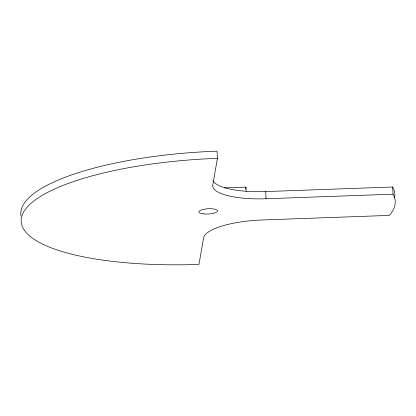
<?xml version="1.0" encoding="UTF-8"?>
<svg xmlns="http://www.w3.org/2000/svg" width="416" height="416" viewBox="0 0 416 416"><rect width="100%" height="100%" fill="white"/><g stroke="black" fill="none" stroke-linecap="round" stroke-linejoin="round"><path stroke-width="0.62" d="M217.428 158.345L212.81 184.865A56.186 15.766 -3.1 0 0 266.079 198.754L393.047 194.189L393.312 194.646A187.278 52.562 -3.1 0 1 389.782 214.921L389.35 215.4L262.387 219.97A56.186 15.766 -3.1 0 0 203.58 237.895L198.962 264.41A187.278 52.562 -3.1 0 1 21.398 218.098A187.278 52.562 -3.1 0 1 217.428 158.345L217.038 151.169A187.278 52.562 -3.1 0 0 20.982 215.977M245.606 188.994L245.934 187.101L224.552 187.871M213.018 180.856A56.186 15.766 -3.1 0 0 265.689 191.578L392.657 187.008L392.922 187.465A187.278 52.562 -3.1 0 1 394.602 197.48M392.657 187.008L393.047 194.189M265.689 191.578L266.079 198.754M245.934 187.101L246.163 191.292M203.122 213.84A9.365 2.626 -3.1 0 0 217.537 211.042A9.365 2.626 -3.1 0 0 203.923 209.248A9.365 2.626 -3.1 0 0 203.122 213.84"/></g></svg>
